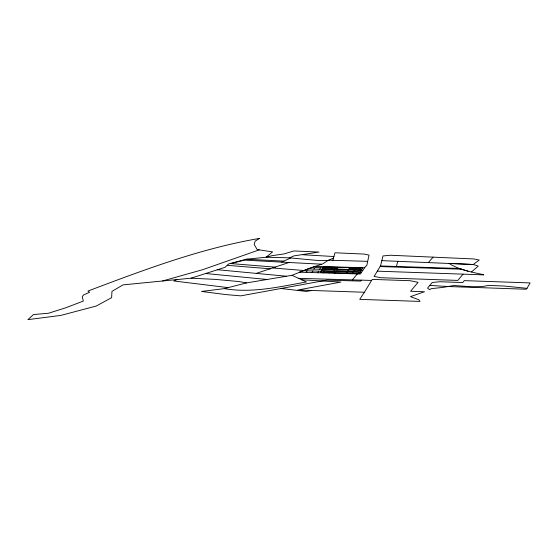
<?xml version="1.0" encoding="UTF-8"?>
<svg xmlns="http://www.w3.org/2000/svg" width="558" height="558" viewBox="0 0 558 558"><rect width="100%" height="100%" fill="white"/><g stroke="black" fill="none" stroke-linecap="round" stroke-linejoin="round"><path stroke-width="0.84" d="M332.875 260.307L334.988 252.774L364.402 254.085L369.019 255.111L366.794 265.517L365.344 266.584L360.384 273.999L299.346 272.185L315.228 266.34L364.827 267.777M463.063 274.152L457.825 280.409L381.065 277.731L374.083 276.44L380.514 265.95L382.99 255.948L390.349 255.243L473.944 258.961L479.231 260.049L473.268 264.485L381.832 260.642M396.431 266.459L397.791 261.27M361.228 280.144L360.747 281.093L326.793 280.123L240.77 295.852L226.046 294.596L201.522 291.45L224.288 288.625L246.559 282.906L291.994 275.317L308.435 268.698L322.67 263.92L327.762 260.6L333.503 258.082M306.244 272.395L307.137 270.811M311.964 272.562L312.864 270.986M313.938 269.096L314.838 267.519L337.729 268.196L336.83 269.772M317.69 272.729L318.583 271.153M319.664 269.263L320.557 267.687M323.41 272.904L324.31 271.327M325.384 269.43L326.284 267.854M329.136 273.071L330.029 271.495M331.11 269.605L332.003 268.028M333.112 272.681L336.181 267.289M334.856 273.246L336.042 271.16L347.488 271.502L346.302 273.58M348.276 270.114L349.175 268.538L360.621 268.879L359.722 270.456M346.846 273.085L349.915 267.694M352.028 273.755L352.921 272.178M353.995 270.281L354.895 268.705M357.748 273.922L358.648 272.346M527.01 288.319L530.1 282.92L464.333 280.632L462.735 282.536L439.92 281.748L432.276 282.467L427.547 288.109L429.534 289.595L431.306 288.653L442.724 287.426L453.891 285.515L470.645 286.693L482.258 286.603L488.668 285.396L504.027 286.038L527.01 288.319L526.243 289.232L447.976 286.526L429.813 285.403M364.381 292.259L372.27 279.391L410.137 280.709L418.075 282.313L410.583 291.262L424.499 291.743L410.451 296.633L418.779 299.723L420.021 301.411L359.743 299.381L364.381 292.259L297.888 289.993L340.931 282.069L301.543 279.76M357.315 273.908L352.349 279.893M428.432 262.476L433.099 257.14M471.447 271.955L478.262 266.089L473.268 264.485L449.009 263.397C458.85 269.695 470.645 271.865 482.098 274.403L483.737 274.871L377.313 271.167M275.387 267.17L230.803 263.571L244.418 260.126L281.706 262.127L290.655 257.963M289.518 257.852L293.913 255.892L319.03 252.07L293.933 250.947L284.092 253.918L271.781 255.717L266.117 257.203L246.399 259.233L228.78 263.899L225.02 267.324L191.066 278.191L123.004 284.887L111.963 291.381L111.628 297.658L96.22 306.049L60.815 315.416L27.9 319.636L33.466 314.545L48.434 313.254L65.481 307.89L83.316 301.076L82.228 296.668L83.581 294.917L89.636 292.28L87.99 291.025C144.048 269.849 200.35 248.533 259.665 238.364L255.145 241.126L254.19 244.474L257.168 249.552L272.604 251.916L266.117 257.203L289.518 257.852L317.077 260.405L327.762 260.6M176.97 279.558L173.698 280.96L228.173 287.628M259.233 249.865L202.77 269.654L162.594 280.96M256.255 273.385L288.953 262.497M311.713 290.467L306.433 291.429L280.967 288.507M298.446 278.351L371.628 280.437M328.711 260.188L367.659 261.346M322.454 268.656L361.64 269.821M308.218 268.921L362.853 270.546M321.38 270.546L360.566 271.711M303.378 270.7L361.507 272.43M380.514 265.95L459.067 268.468L468.036 271.174M380.131 266.578L461.452 269.186M191.066 278.191L215.2 279.377L239.047 281.56L246.559 282.906M246.399 259.233L283.827 261.144M281.706 262.127L321.478 264.178M302.827 254.755L333.942 256.52M272.967 268L303.733 270.497M227.211 265.329L270.532 268.837M224.288 288.625C251.874 293.375 279.384 286.805 306.468 281.95L291.994 275.317M217.139 269.695L286.512 276.238M205.456 273.504L267.149 279.481M323.452 266.905L320.383 272.297L359.568 273.462L362.637 268.07L323.452 266.905"/></g></svg>
